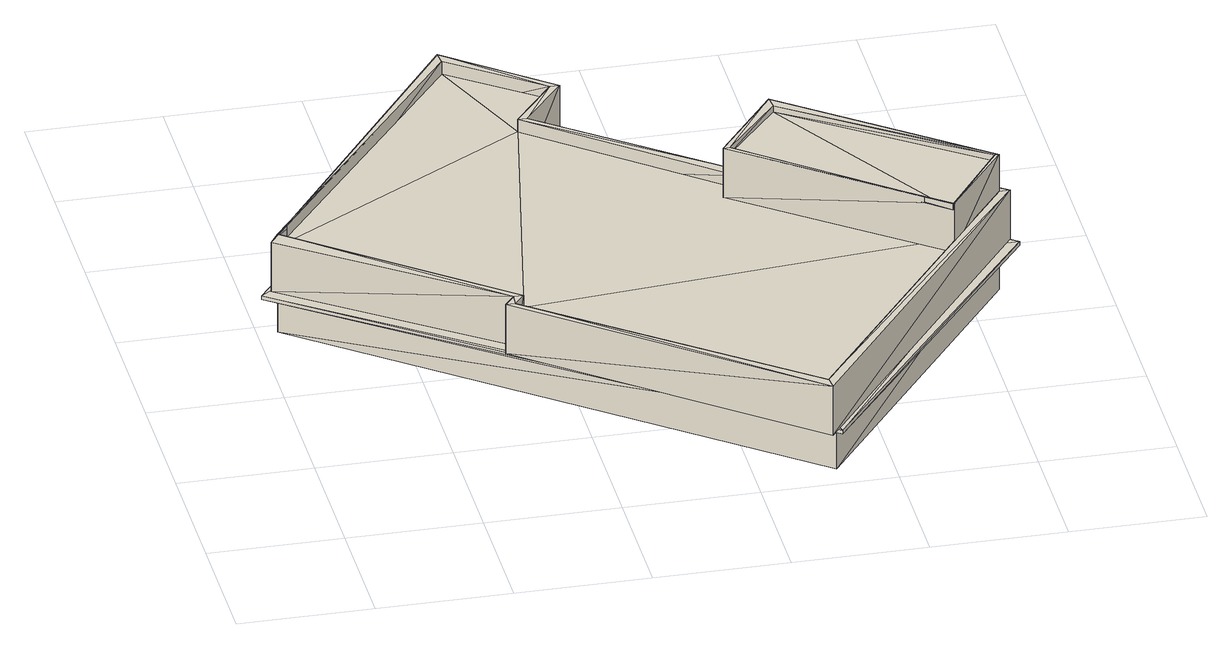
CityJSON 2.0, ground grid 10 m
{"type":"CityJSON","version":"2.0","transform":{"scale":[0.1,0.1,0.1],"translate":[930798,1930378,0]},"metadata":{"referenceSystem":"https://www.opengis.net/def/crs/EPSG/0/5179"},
"CityObjects":{
"building1":{"type":"Building","geometry":[{"type":"MultiSurface","lod":"3","boundaries":[[[0,1,2]],[[3,2,1]],[[4,5,0]],[[1,0,5]],[[6,7,4]],[[5,4,7]],[[8,9,6]],[[7,6,9]],[[10,11,8]],[[9,8,11]],[[12,13,10]],[[11,10,13]],[[14,15,12]],[[13,12,15]],[[16,17,14]],[[15,14,17]],[[18,19,16]],[[17,16,19]],[[2,3,18]],[[19,18,3]],[[20,21,22]],[[23,22,21]],[[24,25,20]],[[21,20,25]],[[26,27,24]],[[25,24,27]],[[28,29,26]],[[27,26,29]],[[30,31,28]],[[29,28,31]],[[32,33,30]],[[31,30,33]],[[34,35,32]],[[33,32,35]],[[36,37,34]],[[35,34,37]],[[38,39,36]],[[37,36,39]],[[22,23,38]],[[39,38,23]],[[2,18,22]],[[18,16,22]],[[22,16,20]],[[16,14,20]],[[20,14,24]],[[14,12,24]],[[22,38,2]],[[2,38,0]],[[38,36,0]],[[36,34,0]],[[0,34,4]],[[4,34,6]],[[34,32,6]],[[6,32,8]],[[32,30,8]],[[8,30,10]],[[30,28,10]],[[10,28,12]],[[28,26,12]],[[12,26,24]],[[38,40,41]],[[42,41,40]],[[41,42,30]],[[43,30,42]],[[30,43,28]],[[44,28,43]],[[28,44,26]],[[45,26,44]],[[26,45,24]],[[46,24,45]],[[24,46,20]],[[47,20,46]],[[20,47,22]],[[48,22,47]],[[22,48,38]],[[40,38,48]],[[44,43,45]],[[43,42,45]],[[45,42,46]],[[42,40,46]],[[46,40,47]],[[40,48,47]],[[22,38,20]],[[28,26,30]],[[30,26,41]],[[26,24,41]],[[41,24,38]],[[38,24,20]],[[49,50,51]],[[52,51,50]],[[53,49,54]],[[51,54,49]],[[55,53,56]],[[54,56,53]],[[50,55,52]],[[56,52,55]],[[51,52,57]],[[58,57,52]],[[54,51,59]],[[57,59,51]],[[56,54,60]],[[59,60,54]],[[52,56,58]],[[60,58,56]],[[57,58,61]],[[62,61,58]],[[59,57,63]],[[61,63,57]],[[60,59,64]],[[63,64,59]],[[58,60,62]],[[64,62,60]],[[61,62,65]],[[66,65,62]],[[63,61,67]],[[65,67,61]],[[64,63,68]],[[67,68,63]],[[62,64,66]],[[68,66,64]],[[65,66,69]],[[70,69,66]],[[67,65,71]],[[69,71,65]],[[68,67,72]],[[71,72,67]],[[66,68,70]],[[72,70,68]],[[69,70,73]],[[74,73,70]],[[71,69,75]],[[73,75,69]],[[72,71,76]],[[75,76,71]],[[70,72,74]],[[76,74,72]],[[73,74,77]],[[78,77,74]],[[75,73,79]],[[77,79,73]],[[76,75,80]],[[79,80,75]],[[74,76,78]],[[80,78,76]],[[77,78,49]],[[50,49,78]],[[79,77,53]],[[49,53,77]],[[80,79,55]],[[53,55,79]],[[78,80,50]],[[55,50,80]],[[81,82,83]],[[82,84,83]],[[84,85,83]],[[86,87,85]],[[87,88,85]],[[85,88,83]],[[89,90,91]],[[92,91,90]],[[93,94,95]],[[96,95,94]],[[97,98,93]],[[94,93,98]],[[99,100,97]],[[98,97,100]],[[95,96,99]],[[100,99,96]],[[99,97,95]],[[93,95,97]],[[37,1,35]],[[1,5,35]],[[5,7,35]],[[35,7,33]],[[7,9,33]],[[33,9,31]],[[9,11,31]],[[31,11,29]],[[11,13,29]],[[29,13,27]],[[27,13,25]],[[13,15,25]],[[25,15,21]],[[15,17,21]],[[17,19,21]],[[21,19,23]],[[19,3,23]],[[37,39,1]],[[1,39,3]],[[3,39,23]],[[101,96,102]],[[94,102,96]],[[102,94,103]],[[98,103,94]],[[103,98,104]],[[100,104,98]],[[104,100,101]],[[96,101,100]],[[90,101,92]],[[102,92,101]],[[92,102,91]],[[103,91,102]],[[91,103,89]],[[104,89,103]],[[89,104,90]],[[101,90,104]]]}]}
},
"vertices":[
[159,170,40],[159,170,80],[8,280,40],[8,280,80],[151,160,40],[151,160,80],[352,0,40],[352,0,80],[532,240,40],[532,240,80],[381,350,40],[381,350,80],[349,310,40],[349,310,80],[221,410,40],[221,410,80],[253,450,40],[253,450,80],[178,510,40],[178,510,80],[246,450,40],[246,450,80],[179,500,40],[179,500,80],[214,410,40],[214,410,80],[349,300,40],[349,300,80],[382,350,40],[382,350,80],[524,240,40],[524,240,80],[351,10,40],[351,10,80],[158,160,40],[158,160,80],[166,170,40],[166,170,80],[15,290,40],[15,290,80],[15,290,0],[359,20,40],[359,20,0],[524,240,0],[382,350,0],[349,300,0],[214,410,0],[246,450,0],[179,500,0],[15,290,37],[1,280,37],[359,20,37],[361,10,37],[15,290,34],[359,20,34],[1,280,34],[361,10,34],[524,240,37],[539,240,37],[524,240,34],[539,240,34],[382,350,37],[380,360,37],[382,350,34],[380,360,34],[349,300,37],[348,320,37],[349,300,34],[348,320,34],[214,410,37],[228,410,37],[214,410,34],[228,410,34],[246,450,37],[260,450,37],[246,450,34],[260,450,34],[179,500,37],[178,510,37],[179,500,34],[178,510,34],[246,450,70],[179,500,70],[214,410,70],[15,290,70],[166,170,70],[158,160,70],[351,10,70],[492,200,70],[521,240,105],[383,340,105],[478,180,105],[341,290,105],[336,290,70],[336,290,110],[382,350,70],[382,350,110],[479,180,70],[479,180,110],[524,240,70],[524,240,110],[383,340,110],[341,290,110],[478,180,110],[521,240,110]
]}
